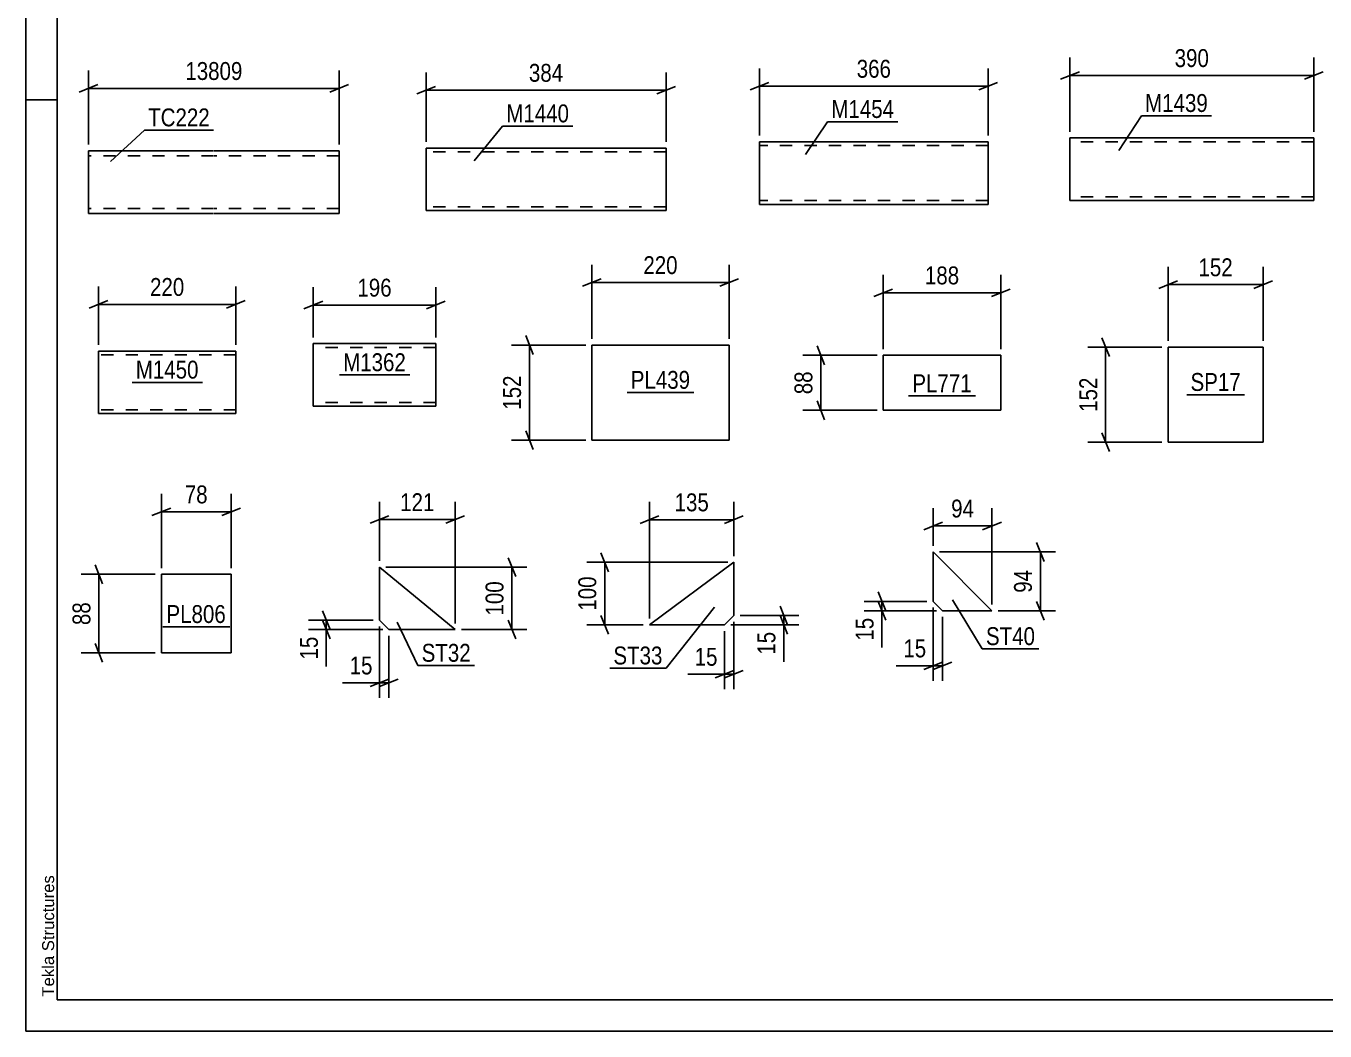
# Model space of a CAD drawing. Header units: millimetres. Extents: x 0 to 420, y 0 to 297.
# Drawn here: x 0 to 207.8, y 0 to 160.8 of the extents above; entities that cross this region are included whole.
import ezdxf

# ---------------------------------------------------------------- set-up
doc = ezdxf.new("R2010")
doc.units = ezdxf.units.MM
doc.linetypes.add('DXK_LINE_DOT2', pattern=[3.9198, 1.9599, -1.9599])
doc.styles.add('Arial', font='ARIAL.TTF', dxfattribs={"height": 0.2})
doc.styles.add('Arial Narrow', font='ARIALN.TTF', dxfattribs={"height": 0.2})

# ---------------------------------------------------------------- blocks, each defined once
blk = doc.blocks.new('Unknown-318889927-1133')
at = {"color": 5, "linetype": 'Continuous'}
for p, q in [((0, 297), (0, 0)), ((5, 292), (5, 5)), ((5, 149), (0, 149)), ((0, 0), (0, 5)), ((5, 5), (415, 5)), ((0, 0), (420, 0))]:
    blk.add_line(p, q, dxfattribs=at)
at = {"color": 174, "linetype": 'Continuous', "style": 'Arial'}
blk.add_text('Tekla Structures', height=1.9102, rotation=90, dxfattribs=at).set_placement((4.5, 5.5))
blk = doc.blocks.new('Part-318889927-10386 - 10385')
at = {"color": 2, "linetype": 'Continuous'}
for p, q in [((182.75, 109.41), (182.75, 94.21)), ((182.75, 109.41), (197.95, 109.41)), ((197.95, 109.41), (197.95, 94.21)), ((182.75, 94.21), (197.95, 94.21))]:
    blk.add_line(p, q, dxfattribs=at)
blk = doc.blocks.new('Part-318889927-10418 - 10417')
at = {"color": 2, "linetype": 'Continuous'}
for p, q in [((56.57, 74.22), (56.57, 65.72)), ((68.66, 64.22), (56.57, 74.22)), ((56.57, 65.72), (58.07, 64.22)), ((58.07, 64.22), (68.66, 64.22))]:
    blk.add_line(p, q, dxfattribs=at)
blk = doc.blocks.new('Part-318889927-10358 - 10357')
at = {"color": 2, "linetype": 'Continuous'}
for p, q in [((10.02, 130.81), (10.02, 140.81)), ((10.02, 140.81), (30.02, 140.81)), ((30.12, 140.81), (50.12, 140.81)), ((50.12, 140.81), (50.12, 130.81)), ((30.02, 130.81), (10.02, 130.81)), ((50.12, 130.81), (30.12, 130.81))]:
    blk.add_line(p, q, dxfattribs=at)
at = {"color": 7, "linetype": 'DXK_LINE_DOT2'}
for p, q in [((30.02, 140.01), (10.02, 140.01)), ((50.12, 140.01), (30.12, 140.01)), ((10.02, 131.61), (10.02, 131.67)), ((30.02, 131.61), (10.02, 131.61)), ((50.12, 131.61), (30.12, 131.61)), ((50.12, 130.81), (50.12, 130.93))]:
    blk.add_line(p, q, dxfattribs=at)
blk = doc.blocks.new('Part-318889927-10393 - 10392')
at = {"color": 2, "linetype": 'Continuous'}
for p, q in [((90.55, 94.55), (90.55, 109.75)), ((90.55, 109.75), (112.5, 109.75)), ((112.5, 109.75), (112.5, 94.55)), ((112.5, 94.55), (90.55, 94.55))]:
    blk.add_line(p, q, dxfattribs=at)
blk = doc.blocks.new('Part-318889927-10428 - 10427')
at = {"color": 2, "linetype": 'Continuous'}
for p, q in [((113.27, 74.99), (99.77, 64.99)), ((113.27, 66.49), (113.27, 74.99)), ((99.77, 64.99), (111.77, 64.99)), ((111.77, 64.99), (113.27, 66.49))]:
    blk.add_line(p, q, dxfattribs=at)
blk = doc.blocks.new('Part-318889927-10508 - 10507')
at = {"color": 2, "linetype": 'Continuous'}
for p, q in [((65.58, 109.97), (45.97, 109.97)), ((45.97, 109.97), (45.97, 100.06)), ((65.58, 99.97), (65.58, 109.97)), ((45.97, 100.06), (45.97, 99.97)), ((45.97, 99.97), (65.58, 99.97))]:
    blk.add_line(p, q, dxfattribs=at)
at = {"color": 7, "linetype": 'DXK_LINE_DOT2'}
for p, q in [((65.58, 109.37), (45.97, 109.37)), ((45.97, 100.57), (45.97, 100.62)), ((65.58, 100.57), (45.97, 100.57)), ((65.58, 100.57), (65.58, 100.62))]:
    blk.add_line(p, q, dxfattribs=at)
blk = doc.blocks.new('Part-318889927-10523 - 10522')
at = {"color": 2, "linetype": 'Continuous'}
for p, q in [((102.41, 141.26), (64.02, 141.26)), ((64.02, 141.26), (64.02, 131.35)), ((102.41, 131.26), (102.41, 141.26)), ((64.02, 131.35), (64.02, 131.26)), ((64.02, 131.26), (102.41, 131.26))]:
    blk.add_line(p, q, dxfattribs=at)
at = {"color": 7, "linetype": 'DXK_LINE_DOT2'}
for p, q in [((102.41, 140.66), (64.02, 140.66)), ((64.02, 131.86), (64.02, 131.91)), ((102.41, 131.86), (64.02, 131.86)), ((102.41, 131.86), (102.41, 131.91))]:
    blk.add_line(p, q, dxfattribs=at)
blk = doc.blocks.new('Part-318889927-10541 - 10540')
at = {"color": 2, "linetype": 'Continuous'}
for p, q in [((33.59, 108.78), (11.59, 108.78)), ((11.59, 108.78), (11.59, 98.87)), ((33.59, 108.78), (33.59, 98.78)), ((11.59, 98.87), (11.59, 98.78)), ((11.59, 98.78), (33.59, 98.78))]:
    blk.add_line(p, q, dxfattribs=at)
at = {"color": 7, "linetype": 'DXK_LINE_DOT2'}
for p, q in [((33.59, 108.18), (11.59, 108.18)), ((11.59, 99.38), (11.59, 99.43)), ((33.59, 99.38), (11.59, 99.38)), ((33.59, 99.38), (33.59, 99.43))]:
    blk.add_line(p, q, dxfattribs=at)
blk = doc.blocks.new('Part-318889927-10556 - 10555')
at = {"color": 2, "linetype": 'Continuous'}
for p, q in [((153.96, 142.25), (117.36, 142.25)), ((117.36, 142.25), (117.36, 132.34)), ((153.96, 142.25), (153.96, 132.25)), ((117.36, 132.25), (117.36, 132.34)), ((153.96, 132.25), (117.36, 132.25))]:
    blk.add_line(p, q, dxfattribs=at)
at = {"color": 7, "linetype": 'DXK_LINE_DOT2'}
for p, q in [((153.96, 141.65), (117.36, 141.65)), ((153.96, 142.16), (153.96, 142.25)), ((117.36, 132.85), (117.36, 132.9)), ((153.96, 132.85), (117.36, 132.85)), ((153.96, 132.85), (153.96, 132.9))]:
    blk.add_line(p, q, dxfattribs=at)
blk = doc.blocks.new('Part-318889927-10575 - 10574')
at = {"color": 2, "linetype": 'Continuous'}
for p, q in [((167.04, 142.88), (167.04, 141.68)), ((206.04, 142.88), (167.04, 142.88)), ((167.04, 134.08), (167.04, 141.68)), ((206.04, 142.88), (206.04, 142.79)), ((206.04, 142.79), (206.04, 141.68)), ((206.04, 132.88), (206.04, 141.68)), ((167.04, 132.97), (167.04, 134.08)), ((167.04, 132.88), (167.04, 132.97)), ((206.04, 132.88), (167.04, 132.88))]:
    blk.add_line(p, q, dxfattribs=at)
at = {"color": 7, "linetype": 'DXK_LINE_DOT2'}
for p, q in [((206.04, 142.28), (167.04, 142.28)), ((206.04, 141.68), (206.04, 142.53)), ((167.04, 134.08), (167.04, 133.23)), ((167.04, 133.48), (167.04, 133.52)), ((206.04, 133.48), (167.04, 133.48)), ((206.04, 133.48), (206.04, 133.52)), ((167.04, 132.88), (167.04, 132.88))]:
    blk.add_line(p, q, dxfattribs=at)
blk = doc.blocks.new('Part-318889927-10606 - 10605')
at = {"color": 2, "linetype": 'Continuous'}
for p, q in [((137.17, 108.11), (137.17, 99.31)), ((137.17, 108.11), (155.97, 108.11)), ((155.97, 108.11), (155.97, 99.31)), ((137.17, 99.31), (155.97, 99.31))]:
    blk.add_line(p, q, dxfattribs=at)
blk = doc.blocks.new('Part-318889927-10620 - 10619')
at = {"color": 2, "linetype": 'Continuous'}
for p, q in [((145.16, 76.64), (145.16, 68.74)), ((154.56, 67.24), (145.16, 76.64)), ((145.16, 68.74), (146.66, 67.24)), ((146.66, 67.24), (154.56, 67.24))]:
    blk.add_line(p, q, dxfattribs=at)
blk = doc.blocks.new('Part-318889927-10665 - 10664')
at = {"color": 2, "linetype": 'Continuous'}
for p, q in [((21.66, 73.07), (21.66, 60.5)), ((21.66, 73.07), (32.81, 73.07)), ((32.81, 73.07), (32.81, 60.5)), ((21.66, 60.5), (32.81, 60.5))]:
    blk.add_line(p, q, dxfattribs=at)
blk = doc.blocks.new('StraightDimension-318889927-10816 - 10385')
at = {"color": 7, "linetype": 'Continuous'}
for p, q in [((173.35, 107.91), (172.15, 110.91)), ((181.75, 109.41), (169.9, 109.41)), ((172.75, 94.21), (172.75, 109.41)), ((172.15, 95.71), (173.35, 92.71)), ((181.75, 94.21), (169.9, 94.21))]:
    blk.add_line(p, q, dxfattribs=at)
at = {"color": 0}
blk.add_wipeout([(172, 105.15), (167.8, 105.15), (167.8, 98.46), (172, 98.46)], dxfattribs=at)
at = {"color": 3, "style": 'Arial Narrow'}
blk.add_text('152', height=2.863, rotation=90.0002, dxfattribs=at).set_placement((171.4, 99.06))
blk = doc.blocks.new('StraightDimension-318889927-10820 - 10385')
at = {"color": 7, "linetype": 'Continuous'}
for p, q in [((182.75, 110.41), (182.75, 122.26)), ((197.95, 110.41), (197.95, 122.26)), ((184.25, 120.01), (181.25, 118.81)), ((182.75, 119.41), (197.95, 119.41)), ((196.45, 118.81), (199.45, 120.01))]:
    blk.add_line(p, q, dxfattribs=at)
at = {"color": 0}
blk.add_wipeout([(193.69, 120.16), (193.69, 124.36), (187, 124.36), (187, 120.16)], dxfattribs=at)
at = {"color": 3, "style": 'Arial Narrow'}
blk.add_text('152', height=2.863, dxfattribs=at).set_placement((187.6, 120.76))
blk = doc.blocks.new('StraightDimension-318889927-10856 - 10417')
at = {"color": 7, "linetype": 'Continuous'}
for p, q in [((77.15, 75.72), (78.35, 72.72)), ((57.57, 74.22), (80.15, 74.22)), ((77.75, 64.22), (77.75, 74.22)), ((78.35, 62.72), (77.15, 65.72)), ((69.66, 64.22), (80.15, 64.22))]:
    blk.add_line(p, q, dxfattribs=at)
at = {"color": 0}
blk.add_wipeout([(77, 72.56), (72.8, 72.56), (72.8, 65.88), (77, 65.88)], dxfattribs=at)
at = {"color": 3, "style": 'Arial Narrow'}
blk.add_text('100', height=2.863, rotation=90.0002, dxfattribs=at).set_placement((76.4, 66.48))
blk = doc.blocks.new('StraightDimension-318889927-10848 - 10417')
at = {"color": 7, "linetype": 'Continuous'}
for p, q in [((56.57, 75.22), (56.57, 84.68)), ((68.66, 65.22), (68.66, 84.68)), ((55.07, 81.23), (58.07, 82.43)), ((56.57, 81.83), (68.66, 81.83)), ((70.16, 82.43), (67.16, 81.23))]:
    blk.add_line(p, q, dxfattribs=at)
at = {"color": 0}
blk.add_wipeout([(65.96, 82.58), (65.96, 86.78), (59.27, 86.78), (59.27, 82.58)], dxfattribs=at)
at = {"color": 3, "style": 'Arial Narrow'}
blk.add_text('121', height=2.863, dxfattribs=at).set_placement((59.87, 83.18))
blk = doc.blocks.new('StraightDimension-318889927-10852 - 10417')
at = {"color": 7, "linetype": 'Continuous'}
for p, q in [((47.45, 67.22), (48.65, 64.22)), ((55.57, 65.72), (45.2, 65.72)), ((48.65, 62.72), (47.45, 65.72)), ((48.05, 64.22), (48.05, 65.72)), ((57.07, 64.22), (45.2, 64.22))]:
    blk.add_line(p, q, dxfattribs=at)
at = {"color": 0}
blk.add_wipeout([(47.3, 63.7), (43.1, 63.7), (43.1, 58.84), (47.3, 58.84)], dxfattribs=at)
at = {"color": 7, "linetype": 'Continuous'}
blk.add_line((48.05, 64.22), (48.05, 58.32), dxfattribs=at)
blk.add_line((48.05, 64.22), (48.05, 58.32), dxfattribs=at)
at = {"color": 3, "style": 'Arial Narrow'}
blk.add_text('15', height=2.863, rotation=90.0002, dxfattribs=at).set_placement((46.7, 59.44))
blk = doc.blocks.new('StraightDimension-318889927-10844 - 10417')
at = {"color": 7, "linetype": 'Continuous'}
for p, q in [((56.57, 64.72), (56.57, 53.3)), ((58.07, 63.22), (58.07, 53.3)), ((55.07, 55.1), (58.07, 56.3)), ((59.57, 56.3), (56.57, 55.1)), ((56.57, 55.7), (58.07, 55.7))]:
    blk.add_line(p, q, dxfattribs=at)
at = {"color": 0}
blk.add_wipeout([(56.05, 56.45), (56.05, 60.65), (51.19, 60.65), (51.19, 56.45)], dxfattribs=at)
at = {"color": 7, "linetype": 'Continuous'}
blk.add_line((56.57, 55.7), (50.66, 55.7), dxfattribs=at)
blk.add_line((56.57, 55.7), (50.66, 55.7), dxfattribs=at)
at = {"color": 3, "style": 'Arial Narrow'}
blk.add_text('15', height=2.863, dxfattribs=at).set_placement((51.79, 57.05))
blk = doc.blocks.new('StraightDimension-318889927-10772 - 10357')
at = {"color": 7, "linetype": 'Continuous'}
for p, q in [((10.02, 141.81), (10.02, 153.66)), ((50.12, 141.81), (50.12, 153.66)), ((11.52, 151.41), (8.52, 150.21)), ((10.02, 150.81), (50.12, 150.81)), ((48.62, 150.21), (51.62, 151.41))]:
    blk.add_line(p, q, dxfattribs=at)
at = {"color": 0}
blk.add_wipeout([(35.24, 151.56), (35.24, 155.76), (24.9, 155.76), (24.9, 151.56)], dxfattribs=at)
at = {"color": 3, "style": 'Arial Narrow'}
blk.add_text('13809', height=2.863, dxfattribs=at).set_placement((25.5, 152.16))
blk = doc.blocks.new('StraightDimension-318889927-10828 - 10392')
at = {"color": 7, "linetype": 'Continuous'}
for p, q in [((90.55, 110.75), (90.55, 122.6)), ((112.5, 110.75), (112.5, 122.6)), ((92.05, 120.35), (89.05, 119.15)), ((90.55, 119.75), (112.5, 119.75)), ((111, 119.15), (114, 120.35))]:
    blk.add_line(p, q, dxfattribs=at)
at = {"color": 0}
blk.add_wipeout([(104.87, 120.5), (104.87, 124.7), (98.18, 124.7), (98.18, 120.5)], dxfattribs=at)
at = {"color": 3, "style": 'Arial Narrow'}
blk.add_text('220', height=2.863, dxfattribs=at).set_placement((98.78, 121.1))
blk = doc.blocks.new('StraightDimension-318889927-10824 - 10392')
at = {"color": 7, "linetype": 'Continuous'}
for p, q in [((81.15, 108.25), (79.95, 111.25)), ((89.55, 109.75), (77.7, 109.75)), ((80.55, 94.55), (80.55, 109.75)), ((79.95, 96.05), (81.15, 93.05)), ((89.55, 94.55), (77.7, 94.55))]:
    blk.add_line(p, q, dxfattribs=at)
at = {"color": 0}
blk.add_wipeout([(79.8, 105.49), (75.6, 105.49), (75.6, 98.8), (79.8, 98.8)], dxfattribs=at)
at = {"color": 3, "style": 'Arial Narrow'}
blk.add_text('152', height=2.863, rotation=90.0002, dxfattribs=at).set_placement((79.2, 99.4))
blk = doc.blocks.new('StraightDimension-318889927-10868 - 10427')
at = {"color": 7, "linetype": 'Continuous'}
for p, q in [((113.27, 65.49), (113.27, 54.69)), ((111.77, 63.99), (111.77, 54.69)), ((110.27, 56.49), (113.27, 57.69)), ((114.77, 57.69), (111.77, 56.49)), ((111.77, 57.09), (113.27, 57.09))]:
    blk.add_line(p, q, dxfattribs=at)
at = {"color": 0}
blk.add_wipeout([(111.25, 57.84), (111.25, 62.04), (106.39, 62.04), (106.39, 57.84)], dxfattribs=at)
at = {"color": 7, "linetype": 'Continuous'}
blk.add_line((111.77, 57.09), (105.87, 57.09), dxfattribs=at)
blk.add_line((111.77, 57.09), (105.87, 57.09), dxfattribs=at)
at = {"color": 3, "style": 'Arial Narrow'}
blk.add_text('15', height=2.863, dxfattribs=at).set_placement((106.99, 58.44))
blk = doc.blocks.new('StraightDimension-318889927-10860 - 10427')
at = {"color": 7, "linetype": 'Continuous'}
for p, q in [((120.65, 67.99), (121.85, 64.99)), ((112.77, 64.99), (123.65, 64.99)), ((114.27, 66.49), (123.65, 66.49)), ((121.85, 63.49), (120.65, 66.49)), ((121.25, 64.99), (121.25, 66.49))]:
    blk.add_line(p, q, dxfattribs=at)
at = {"color": 0}
blk.add_wipeout([(120.5, 64.47), (116.3, 64.47), (116.3, 59.61), (120.5, 59.61)], dxfattribs=at)
at = {"color": 7, "linetype": 'Continuous'}
blk.add_line((121.25, 64.99), (121.25, 59.09), dxfattribs=at)
blk.add_line((121.25, 64.99), (121.25, 59.09), dxfattribs=at)
at = {"color": 3, "style": 'Arial Narrow'}
blk.add_text('15', height=2.863, rotation=90.0002, dxfattribs=at).set_placement((119.9, 60.21))
blk = doc.blocks.new('StraightDimension-318889927-10872 - 10427')
at = {"color": 7, "linetype": 'Continuous'}
for p, q in [((99.77, 65.99), (99.77, 84.65)), ((113.27, 75.99), (113.27, 84.65)), ((101.27, 82.4), (98.27, 81.2)), ((99.77, 81.8), (113.27, 81.8)), ((111.77, 81.2), (114.77, 82.4))]:
    blk.add_line(p, q, dxfattribs=at)
at = {"color": 0}
blk.add_wipeout([(109.86, 82.55), (109.86, 86.75), (103.18, 86.75), (103.18, 82.55)], dxfattribs=at)
at = {"color": 3, "style": 'Arial Narrow'}
blk.add_text('135', height=2.863, dxfattribs=at).set_placement((103.78, 83.15))
blk = doc.blocks.new('StraightDimension-318889927-10864 - 10427')
at = {"color": 7, "linetype": 'Continuous'}
for p, q in [((112.27, 74.99), (89.74, 74.99)), ((91.99, 76.49), (93.19, 73.49)), ((92.59, 64.99), (92.59, 74.99)), ((98.77, 64.99), (89.74, 64.99)), ((93.19, 63.49), (91.99, 66.49))]:
    blk.add_line(p, q, dxfattribs=at)
at = {"color": 0}
blk.add_wipeout([(91.84, 73.33), (87.64, 73.33), (87.64, 66.65), (91.84, 66.65)], dxfattribs=at)
at = {"color": 3, "style": 'Arial Narrow'}
blk.add_text('100', height=2.863, rotation=90.0002, dxfattribs=at).set_placement((91.24, 67.25))
blk = doc.blocks.new('StraightDimension-318889927-13903 - 10507')
at = {"color": 7, "linetype": 'Continuous'}
for p, q in [((45.97, 110.97), (45.97, 119)), ((65.58, 110.97), (65.58, 119)), ((47.47, 116.75), (44.47, 115.55)), ((64.08, 115.55), (67.08, 116.75)), ((45.97, 116.15), (65.58, 116.15))]:
    blk.add_line(p, q, dxfattribs=at)
at = {"color": 0}
blk.add_wipeout([(59.12, 116.9), (59.12, 121.1), (52.43, 121.1), (52.43, 116.9)], dxfattribs=at)
at = {"color": 3, "style": 'Arial Narrow'}
blk.add_text('196', height=2.863, dxfattribs=at).set_placement((53.03, 117.5))
blk = doc.blocks.new('StraightDimension-318889927-13805 - 10522')
at = {"color": 7, "linetype": 'Continuous'}
for p, q in [((64.02, 142.26), (64.02, 153.37)), ((102.41, 142.26), (102.41, 153.37)), ((65.52, 151.12), (62.52, 149.92)), ((64.02, 150.52), (102.41, 150.52)), ((100.91, 149.92), (103.91, 151.12))]:
    blk.add_line(p, q, dxfattribs=at)
at = {"color": 0}
blk.add_wipeout([(86.56, 151.27), (86.56, 155.47), (79.87, 155.47), (79.87, 151.27)], dxfattribs=at)
at = {"color": 3, "style": 'Arial Narrow'}
blk.add_text('384', height=2.863, dxfattribs=at).set_placement((80.47, 151.87))
blk = doc.blocks.new('StraightDimension-318889927-13891 - 10540')
at = {"color": 7, "linetype": 'Continuous'}
for p, q in [((11.59, 109.78), (11.59, 119.11)), ((33.59, 109.78), (33.59, 119.11)), ((13.09, 116.86), (10.09, 115.66)), ((32.09, 115.66), (35.09, 116.86)), ((11.59, 116.26), (33.59, 116.26))]:
    blk.add_line(p, q, dxfattribs=at)
at = {"color": 0}
blk.add_wipeout([(25.93, 117.01), (25.93, 121.21), (19.25, 121.21), (19.25, 117.01)], dxfattribs=at)
at = {"color": 3, "style": 'Arial Narrow'}
blk.add_text('220', height=2.863, dxfattribs=at).set_placement((19.85, 117.61))
blk = doc.blocks.new('StraightDimension-318889927-13817 - 10555')
at = {"color": 7, "linetype": 'Continuous'}
for p, q in [((117.36, 143.25), (117.36, 154.02)), ((153.96, 143.25), (153.96, 154.02)), ((118.86, 151.77), (115.86, 150.57)), ((152.46, 150.57), (155.46, 151.77)), ((117.36, 151.17), (153.96, 151.17))]:
    blk.add_line(p, q, dxfattribs=at)
at = {"color": 0}
blk.add_wipeout([(139, 151.92), (139, 156.12), (132.32, 156.12), (132.32, 151.92)], dxfattribs=at)
at = {"color": 3, "style": 'Arial Narrow'}
blk.add_text('366', height=2.863, dxfattribs=at).set_placement((132.92, 152.52))
blk = doc.blocks.new('StraightDimension-318889927-13830 - 10574')
at = {"color": 7, "linetype": 'Continuous'}
for p, q in [((167.04, 143.88), (167.04, 155.73)), ((206.04, 143.88), (206.04, 155.73)), ((168.54, 153.48), (165.54, 152.28)), ((167.04, 152.88), (206.04, 152.88)), ((204.54, 152.28), (207.54, 153.48))]:
    blk.add_line(p, q, dxfattribs=at)
at = {"color": 0}
blk.add_wipeout([(189.88, 153.63), (189.88, 157.83), (183.19, 157.83), (183.19, 153.63)], dxfattribs=at)
at = {"color": 3, "style": 'Arial Narrow'}
blk.add_text('390', height=2.863, dxfattribs=at).set_placement((183.79, 154.23))
blk = doc.blocks.new('StraightDimension-318889927-11004 - 10605')
at = {"color": 7, "linetype": 'Continuous'}
for p, q in [((136.17, 108.11), (124.32, 108.11)), ((126.57, 109.61), (127.77, 106.61)), ((127.17, 99.31), (127.17, 108.11)), ((127.77, 97.81), (126.57, 100.81)), ((136.17, 99.31), (124.32, 99.31))]:
    blk.add_line(p, q, dxfattribs=at)
at = {"color": 0}
blk.add_wipeout([(126.42, 106.14), (122.22, 106.14), (122.22, 101.28), (126.42, 101.28)], dxfattribs=at)
at = {"color": 3, "style": 'Arial Narrow'}
blk.add_text('88', height=2.863, rotation=90.0002, dxfattribs=at).set_placement((125.82, 101.88))
blk = doc.blocks.new('StraightDimension-318889927-11008 - 10605')
at = {"color": 7, "linetype": 'Continuous'}
for p, q in [((137.17, 109.11), (137.17, 120.96)), ((155.97, 109.11), (155.97, 120.96)), ((138.67, 118.71), (135.67, 117.51)), ((154.47, 117.51), (157.47, 118.71)), ((137.17, 118.11), (155.97, 118.11))]:
    blk.add_line(p, q, dxfattribs=at)
at = {"color": 0}
blk.add_wipeout([(149.91, 118.86), (149.91, 123.06), (143.23, 123.06), (143.23, 118.86)], dxfattribs=at)
at = {"color": 3, "style": 'Arial Narrow'}
blk.add_text('188', height=2.863, dxfattribs=at).set_placement((143.83, 119.46))
blk = doc.blocks.new('StraightDimension-318889927-11024 - 10619')
at = {"color": 7, "linetype": 'Continuous'}
for p, q in [((144.16, 68.74), (134.11, 68.74)), ((136.36, 70.24), (137.56, 67.24)), ((137.56, 65.74), (136.36, 68.74)), ((136.96, 67.24), (136.96, 68.74)), ((145.66, 67.24), (134.11, 67.24))]:
    blk.add_line(p, q, dxfattribs=at)
at = {"color": 0}
blk.add_wipeout([(136.21, 66.72), (132.01, 66.72), (132.01, 61.86), (136.21, 61.86)], dxfattribs=at)
at = {"color": 7, "linetype": 'Continuous'}
blk.add_line((136.96, 67.24), (136.96, 61.34), dxfattribs=at)
blk.add_line((136.96, 67.24), (136.96, 61.34), dxfattribs=at)
at = {"color": 3, "style": 'Arial Narrow'}
blk.add_text('15', height=2.863, rotation=90.0002, dxfattribs=at).set_placement((135.61, 62.46))
blk = doc.blocks.new('StraightDimension-318889927-11016 - 10619')
at = {"color": 7, "linetype": 'Continuous'}
for p, q in [((145.16, 67.74), (145.16, 56.03)), ((146.66, 66.24), (146.66, 56.03)), ((143.66, 57.83), (146.66, 59.03)), ((148.16, 59.03), (145.16, 57.83)), ((145.16, 58.43), (146.66, 58.43))]:
    blk.add_line(p, q, dxfattribs=at)
at = {"color": 0}
blk.add_wipeout([(144.64, 59.18), (144.64, 63.38), (139.78, 63.38), (139.78, 59.18)], dxfattribs=at)
at = {"color": 7, "linetype": 'Continuous'}
blk.add_line((145.16, 58.43), (139.25, 58.43), dxfattribs=at)
blk.add_line((145.16, 58.43), (139.25, 58.43), dxfattribs=at)
at = {"color": 3, "style": 'Arial Narrow'}
blk.add_text('15', height=2.863, dxfattribs=at).set_placement((140.38, 59.78))
blk = doc.blocks.new('StraightDimension-318889927-11028 - 10619')
at = {"color": 7, "linetype": 'Continuous'}
for p, q in [((161.7, 78.14), (162.9, 75.14)), ((146.16, 76.64), (164.7, 76.64)), ((162.3, 67.24), (162.3, 76.64)), ((162.9, 65.74), (161.7, 68.74)), ((155.56, 67.24), (164.7, 67.24))]:
    blk.add_line(p, q, dxfattribs=at)
at = {"color": 0}
blk.add_wipeout([(161.55, 74.37), (157.35, 74.37), (157.35, 69.52), (161.55, 69.52)], dxfattribs=at)
at = {"color": 3, "style": 'Arial Narrow'}
blk.add_text('94', height=2.863, rotation=90.0002, dxfattribs=at).set_placement((160.95, 70.12))
blk = doc.blocks.new('StraightDimension-318889927-11020 - 10619')
at = {"color": 7, "linetype": 'Continuous'}
for p, q in [((145.16, 77.64), (145.16, 83.66)), ((154.56, 68.24), (154.56, 83.66)), ((143.66, 80.21), (146.66, 81.41)), ((156.06, 81.41), (153.06, 80.21)), ((145.16, 80.81), (154.56, 80.81))]:
    blk.add_line(p, q, dxfattribs=at)
at = {"color": 0}
blk.add_wipeout([(152.29, 81.56), (152.29, 85.76), (147.43, 85.76), (147.43, 81.56)], dxfattribs=at)
at = {"color": 3, "style": 'Arial Narrow'}
blk.add_text('94', height=2.863, dxfattribs=at).set_placement((148.03, 82.16))
blk = doc.blocks.new('StraightDimension-318889927-11092 - 10664')
at = {"color": 7, "linetype": 'Continuous'}
for p, q in [((20.66, 73.07), (8.81, 73.07)), ((12.26, 71.57), (11.06, 74.57)), ((11.66, 60.5), (11.66, 73.07)), ((20.66, 60.5), (8.81, 60.5)), ((11.06, 62), (12.26, 59))]:
    blk.add_line(p, q, dxfattribs=at)
at = {"color": 0}
blk.add_wipeout([(10.91, 69.21), (6.71, 69.21), (6.71, 64.35), (10.91, 64.35)], dxfattribs=at)
at = {"color": 3, "style": 'Arial Narrow'}
blk.add_text('88', height=2.863, rotation=90.0002, dxfattribs=at).set_placement((10.31, 64.95))
blk = doc.blocks.new('StraightDimension-318889927-11096 - 10664')
at = {"color": 7, "linetype": 'Continuous'}
for p, q in [((21.66, 74.07), (21.66, 85.92)), ((32.81, 74.07), (32.81, 85.92)), ((20.16, 82.47), (23.16, 83.67)), ((34.31, 83.67), (31.31, 82.47)), ((21.66, 83.07), (32.81, 83.07))]:
    blk.add_line(p, q, dxfattribs=at)
at = {"color": 0}
blk.add_wipeout([(29.67, 83.82), (29.67, 88.02), (24.81, 88.02), (24.81, 83.82)], dxfattribs=at)
at = {"color": 3, "style": 'Arial Narrow'}
blk.add_text('78', height=2.863, dxfattribs=at).set_placement((25.41, 84.42))
blk = doc.blocks.new('Mark-318889927-11222 - 10385')
at = {"color": 0}
blk.add_wipeout([(194.37, 102.41), (194.37, 105.41), (186.33, 105.41), (186.33, 102.41)], dxfattribs=at)
blk.add_wipeout([(194.37, 102.41), (194.37, 105.41), (186.33, 105.41), (186.33, 102.41)], dxfattribs=at)
at = {"color": 30, "linetype": 'Continuous'}
blk.add_line((185.73, 101.81), (194.97, 101.81), dxfattribs=at)
at = {"color": 3, "style": 'Arial Narrow'}
blk.add_text('SP17', height=2.863, dxfattribs=at).set_placement((186.33, 102.41))
blk = doc.blocks.new('Mark-318889927-13935 - 10417')
at = {"color": 0}
blk.add_wipeout([(71.17, 59.08), (71.17, 62.08), (63.31, 62.08), (63.31, 59.08)], dxfattribs=at)
blk.add_wipeout([(71.17, 59.08), (71.17, 62.08), (63.31, 62.08), (63.31, 59.08)], dxfattribs=at)
at = {"color": 30, "linetype": 'Continuous'}
for p, q in [((59.37, 65.43), (62.71, 58.48)), ((62.71, 58.48), (71.77, 58.48))]:
    blk.add_line(p, q, dxfattribs=at)
at = {"color": 3, "style": 'Arial Narrow'}
blk.add_text('ST32', height=2.863, dxfattribs=at).set_placement((63.31, 59.08))
blk = doc.blocks.new('Mark-318889927-11215 - 10357')
at = {"color": 0}
blk.add_wipeout([(29.42, 144.74), (29.42, 147.74), (19.55, 147.74), (19.55, 144.74)], dxfattribs=at)
blk.add_wipeout([(29.42, 144.74), (29.42, 147.74), (19.55, 147.74), (19.55, 144.74)], dxfattribs=at)
at = {"color": 30, "linetype": 'Continuous'}
for p, q in [((13.53, 139.12), (18.95, 144.14)), ((18.95, 144.14), (30.02, 144.14))]:
    blk.add_line(p, q, dxfattribs=at)
at = {"color": 3, "style": 'Arial Narrow'}
blk.add_text('TC222', height=2.863, dxfattribs=at).set_placement((19.55, 144.74))
blk = doc.blocks.new('Mark-318889927-11225 - 10392')
at = {"color": 0}
blk.add_wipeout([(106.28, 102.75), (106.28, 105.75), (96.77, 105.75), (96.77, 102.75)], dxfattribs=at)
blk.add_wipeout([(106.28, 102.75), (106.28, 105.75), (96.77, 105.75), (96.77, 102.75)], dxfattribs=at)
at = {"color": 30, "linetype": 'Continuous'}
blk.add_line((96.17, 102.15), (106.88, 102.15), dxfattribs=at)
at = {"color": 3, "style": 'Arial Narrow'}
blk.add_text('PL439', height=2.863, dxfattribs=at).set_placement((96.77, 102.75))
blk = doc.blocks.new('Mark-318889927-11231 - 10427')
at = {"color": 0}
blk.add_wipeout([(101.85, 58.65), (101.85, 61.65), (93.99, 61.65), (93.99, 58.65)], dxfattribs=at)
blk.add_wipeout([(101.85, 58.65), (101.85, 61.65), (93.99, 61.65), (93.99, 58.65)], dxfattribs=at)
at = {"color": 30, "linetype": 'Continuous'}
for p in [(110.16, 67.81), (93.39, 58.05)]:
    blk.add_line(p, (102.45, 58.05), dxfattribs=at)
at = {"color": 3, "style": 'Arial Narrow'}
blk.add_text('ST33', height=2.863, dxfattribs=at).set_placement((93.99, 58.65))
blk = doc.blocks.new('Mark-318889927-11241 - 10507')
at = {"color": 0}
blk.add_wipeout([(60.8, 105.57), (60.8, 108.57), (50.75, 108.57), (50.75, 105.57)], dxfattribs=at)
blk.add_wipeout([(60.8, 105.57), (60.8, 108.57), (50.75, 108.57), (50.75, 105.57)], dxfattribs=at)
at = {"color": 30, "linetype": 'Continuous'}
blk.add_line((50.15, 104.97), (61.4, 104.97), dxfattribs=at)
at = {"color": 3, "style": 'Arial Narrow'}
blk.add_text('M1362', height=2.863, dxfattribs=at).set_placement((50.75, 105.57))
blk = doc.blocks.new('Mark-318889927-11248 - 10522')
at = {"color": 0}
blk.add_wipeout([(86.9, 145.38), (86.9, 148.38), (76.85, 148.38), (76.85, 145.38)], dxfattribs=at)
blk.add_wipeout([(86.9, 145.38), (86.9, 148.38), (76.85, 148.38), (76.85, 145.38)], dxfattribs=at)
at = {"color": 30, "linetype": 'Continuous'}
for p, q in [((71.73, 139.23), (76.25, 144.78)), ((76.25, 144.78), (87.5, 144.78))]:
    blk.add_line(p, q, dxfattribs=at)
at = {"color": 3, "style": 'Arial Narrow'}
blk.add_text('M1440', height=2.863, dxfattribs=at).set_placement((76.85, 145.38))
blk = doc.blocks.new('Mark-318889927-11251 - 10540')
at = {"color": 0}
blk.add_wipeout([(27.62, 104.38), (27.62, 107.38), (17.57, 107.38), (17.57, 104.38)], dxfattribs=at)
blk.add_wipeout([(27.62, 104.38), (27.62, 107.38), (17.57, 107.38), (17.57, 104.38)], dxfattribs=at)
at = {"color": 30, "linetype": 'Continuous'}
blk.add_line((16.97, 103.78), (28.22, 103.78), dxfattribs=at)
at = {"color": 3, "style": 'Arial Narrow'}
blk.add_text('M1450', height=2.863, dxfattribs=at).set_placement((17.57, 104.38))
blk = doc.blocks.new('Mark-318889927-11254 - 10555')
at = {"color": 0}
blk.add_wipeout([(138.91, 146.08), (138.91, 149.08), (128.86, 149.08), (128.86, 146.08)], dxfattribs=at)
blk.add_wipeout([(138.91, 146.08), (138.91, 149.08), (128.86, 149.08), (128.86, 146.08)], dxfattribs=at)
at = {"color": 30, "linetype": 'Continuous'}
for p, q in [((124.71, 140.22), (128.26, 145.48)), ((128.26, 145.48), (139.51, 145.48))]:
    blk.add_line(p, q, dxfattribs=at)
at = {"color": 3, "style": 'Arial Narrow'}
blk.add_text('M1454', height=2.863, dxfattribs=at).set_placement((128.86, 146.08))
blk = doc.blocks.new('Mark-318889927-11261 - 10574')
at = {"color": 0}
blk.add_wipeout([(189.11, 147.04), (189.11, 150.04), (179.06, 150.04), (179.06, 147.04)], dxfattribs=at)
blk.add_wipeout([(189.11, 147.04), (189.11, 150.04), (179.06, 150.04), (179.06, 147.04)], dxfattribs=at)
at = {"color": 30, "linetype": 'Continuous'}
for p, q in [((174.87, 140.85), (178.46, 146.44)), ((178.46, 146.44), (189.71, 146.44))]:
    blk.add_line(p, q, dxfattribs=at)
at = {"color": 3, "style": 'Arial Narrow'}
blk.add_text('M1439', height=2.863, dxfattribs=at).set_placement((179.06, 147.04))
blk = doc.blocks.new('Mark-318889927-13914 - 10605')
at = {"color": 0}
blk.add_wipeout([(151.32, 102.21), (151.32, 105.21), (141.82, 105.21), (141.82, 102.21)], dxfattribs=at)
blk.add_wipeout([(151.32, 102.21), (151.32, 105.21), (141.82, 105.21), (141.82, 102.21)], dxfattribs=at)
at = {"color": 30, "linetype": 'Continuous'}
blk.add_line((141.22, 101.61), (151.92, 101.61), dxfattribs=at)
at = {"color": 3, "style": 'Arial Narrow'}
blk.add_text('PL771', height=2.863, dxfattribs=at).set_placement((141.82, 102.21))
blk = doc.blocks.new('Mark-318889927-11267 - 10619')
at = {"color": 0}
blk.add_wipeout([(161.46, 61.74), (161.46, 64.74), (153.6, 64.74), (153.6, 61.74)], dxfattribs=at)
blk.add_wipeout([(161.46, 61.74), (161.46, 64.74), (153.6, 64.74), (153.6, 61.74)], dxfattribs=at)
at = {"color": 30, "linetype": 'Continuous'}
for p, q in [((148.24, 68.96), (153, 61.14)), ((153, 61.14), (162.06, 61.14))]:
    blk.add_line(p, q, dxfattribs=at)
at = {"color": 3, "style": 'Arial Narrow'}
blk.add_text('ST40', height=2.863, dxfattribs=at).set_placement((153.6, 61.74))
blk = doc.blocks.new('Mark-318889927-13930 - 10664')
at = {"color": 0}
blk.add_wipeout([(31.99, 65.28), (31.99, 68.28), (22.48, 68.28), (22.48, 65.28)], dxfattribs=at)
blk.add_wipeout([(31.99, 65.28), (31.99, 68.28), (22.48, 68.28), (22.48, 65.28)], dxfattribs=at)
at = {"color": 30, "linetype": 'Continuous'}
blk.add_line((21.88, 64.68), (32.59, 64.68), dxfattribs=at)
at = {"color": 3, "style": 'Arial Narrow'}
blk.add_text('PL806', height=2.863, dxfattribs=at).set_placement((22.48, 65.28))

msp = doc.modelspace()

# ---------------------------------------------------------------- block references
for name in ['Unknown-318889927-1133', 'Part-318889927-10556 - 10555', 'Part-318889927-10575 - 10574', 'Part-318889927-10358 - 10357', 'Part-318889927-10523 - 10522', 'Part-318889927-10541 - 10540', 'Part-318889927-10508 - 10507', 'Part-318889927-10393 - 10392', 'Part-318889927-10606 - 10605', 'Part-318889927-10386 - 10385', 'Part-318889927-10428 - 10427', 'Part-318889927-10620 - 10619', 'Part-318889927-10665 - 10664', 'Part-318889927-10418 - 10417']:
    msp.add_blockref(name, (0, 0))

# ---------------------------------------------------------------- next in the draw order: block references
for name in ['StraightDimension-318889927-13817 - 10555', 'StraightDimension-318889927-13830 - 10574', 'StraightDimension-318889927-10772 - 10357', 'StraightDimension-318889927-13805 - 10522', 'StraightDimension-318889927-10828 - 10392', 'StraightDimension-318889927-13891 - 10540', 'StraightDimension-318889927-13903 - 10507', 'StraightDimension-318889927-10816 - 10385', 'Mark-318889927-11241 - 10507', 'StraightDimension-318889927-11004 - 10605', 'Mark-318889927-11251 - 10540', 'Mark-318889927-11225 - 10392', 'Mark-318889927-13914 - 10605', 'Mark-318889927-11222 - 10385', 'StraightDimension-318889927-10856 - 10417', 'StraightDimension-318889927-11092 - 10664', 'StraightDimension-318889927-11024 - 10619', 'Mark-318889927-13930 - 10664', 'StraightDimension-318889927-10868 - 10427']:
    msp.add_blockref(name, (0, 0))

# ---------------------------------------------------------------- next in the draw order: block references
for name in ['Mark-318889927-11261 - 10574', 'Mark-318889927-11215 - 10357', 'Mark-318889927-11248 - 10522', 'Mark-318889927-11254 - 10555', 'StraightDimension-318889927-11008 - 10605', 'StraightDimension-318889927-10820 - 10385', 'StraightDimension-318889927-10824 - 10392', 'StraightDimension-318889927-11096 - 10664', 'StraightDimension-318889927-10848 - 10417', 'StraightDimension-318889927-10860 - 10427', 'StraightDimension-318889927-11016 - 10619']:
    msp.add_blockref(name, (0, 0))

# ---------------------------------------------------------------- next in the draw order: block references
for name in ['StraightDimension-318889927-10872 - 10427', 'StraightDimension-318889927-11028 - 10619', 'StraightDimension-318889927-10852 - 10417']:
    msp.add_blockref(name, (0, 0))

# ---------------------------------------------------------------- next in the draw order: block references
for name in ['StraightDimension-318889927-11020 - 10619', 'StraightDimension-318889927-10864 - 10427', 'StraightDimension-318889927-10844 - 10417']:
    msp.add_blockref(name, (0, 0))

# ---------------------------------------------------------------- next in the draw order: block references
for name in ['Mark-318889927-11267 - 10619', 'Mark-318889927-11231 - 10427', 'Mark-318889927-13935 - 10417']:
    msp.add_blockref(name, (0, 0))

doc.saveas('drawing.dxf')
